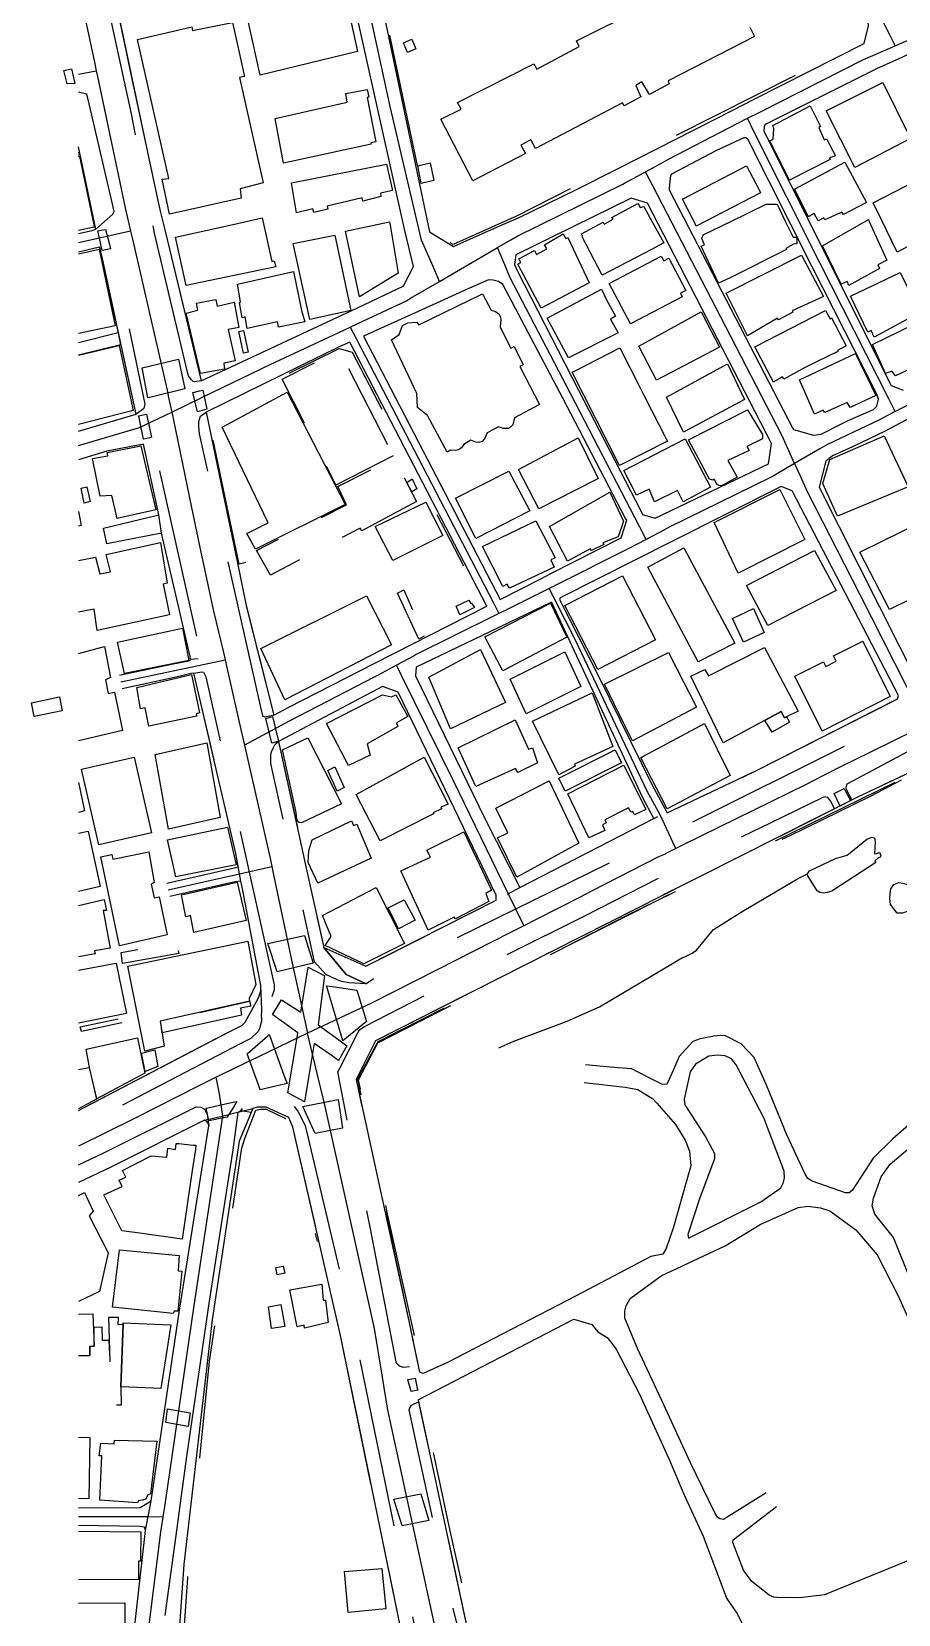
# Model space of a CAD drawing. Header units: millimetres. Extents: x 198785 to 203305, y 542885 to 545889.
# Drawn here: x 198785.3 to 198972.1, y 543429.3 to 543770.1 of the extents above; entities that cross this region are included whole.
import ezdxf

# ---------------------------------------------------------------- set-up
doc = ezdxf.new("R2010")
doc.units = ezdxf.units.MM
for name, pattern in [('FENCE_25K', [54.3, 28.7, -9.2, -16.4]), ('HIDDEN_BULD_25K', [28.8, 18.4, -10.4]), ('HIDDEN_IN_25K', [56.5, 36.5, -20])]:
    doc.linetypes.add(name, pattern=pattern)
for name, color, linetype in [('A0013114', 253, 'Continuous'), ('A0013117', 253, 'Continuous'), ('A0013118', 253, 'Continuous'), ('A0023214', 253, 'Continuous'), ('A0023217', 253, 'Continuous'), ('A0033324', 253, 'Continuous'), ('A0043325', 253, 'Continuous'), ('A0053326', 253, 'Continuous'), ('B0014111', 253, 'Continuous'), ('B0014112', 253, 'Continuous'), ('B0014113', 253, 'Continuous'), ('B0014115', 253, 'Continuous'), ('B0014116', 253, 'Continuous'), ('B0024120', 253, 'Continuous'), ('E0022112', 253, 'Continuous'), ('E0052114', 253, 'Continuous'), ('F0047224', 253, 'Continuous')]:
    doc.layers.add(name, color=color, linetype=linetype)

msp = doc.modelspace()

# ---------------------------------------------------------------- linework, layer by layer
at = {"layer": 'A0013114'}
for points in [[(198795.37, 543813.27), (198799.84, 543793.11), (198803.38, 543776.65), (198805.68, 543765.76), (198806.48, 543762.01), (198812.46, 543733.78), (198813.08, 543731.21), (198814.05, 543727.18), (198821.83, 543694.93), (198851.18, 543708.68), (198854.25, 543710.12), (198865.38, 543715.33), (198865.41, 543715.39)], [(199023.78, 543788.39), (199021.8, 543788.7), (199020.24, 543788.44), (199019.85, 543788.31), (198999.25, 543777.88), (198978.62, 543767.42), (198972.96, 543764.61), (198967.36, 543762.16), (198943.39, 543750.15)], [(198876.16, 543723.86), (198880.51, 543725.79), (198887.36, 543728.82), (198890.18, 543730.06), (198902.68, 543736.15), (198911.65, 543740.7), (198920.13, 543744.99), (198936.36, 543753.22), (198940.99, 543755.57), (198964.66, 543767.57)], [(198938.75, 543747.3), (198932.89, 543744.56), (198923.18, 543739.45), (198922.98, 543739.14)], [(198799.1, 543727.61), (198795.37, 543745.33)], [(198914.45, 543734.28), (198889.64, 543722.09)], [(198807.82, 543687.79), (198799.98, 543723.76)], [(198883.74, 543716.73), (198879.03, 543714.61), (198868.57, 543709.91), (198856.77, 543704.6)], [(198853.85, 543703.28), (198851.53, 543702.24), (198822.9, 543688.18), (198829.67, 543655.66), (198831.41, 543646.94), (198833.68, 543637.98), (198834.57, 543634.46), (198837.48, 543622.99)], [(198819.51, 543634.91), (198819.42, 543635.57), (198813.24, 543662.13), (198812.67, 543666.09), (198809.41, 543681.33)], [(198829.81, 543590.32), (198829.27, 543593.18), (198825.05, 543611.34), (198823.75, 543616.93), (198820.24, 543631.98)], [(198922.21, 543601.9), (198941.48, 543611.02), (198971.88, 543626.47)], [(198838.47, 543617.28), (198843.74, 543593.3), (198844.47, 543590.02), (198848.23, 543572.93), (198857.31, 543568.9), (198885.37, 543583.1)], [(198978.65, 543612.58), (198963.15, 543605.24), (198929.18, 543588.16), (198925.91, 543586.52), (198921.35, 543584.23), (198897.5, 543572.15), (198891.59, 543569.16), (198859.4, 543552.86), (198855.21, 543544.53), (198866.54, 543492.46), (198868.86, 543481.52)], [(198890.46, 543585.86), (198919.34, 543600.74)], [(198795.37, 543537.82), (198820.11, 543550.73), (198827.11, 543554.39), (198828.87, 543555.3), (198830.55, 543556.12), (198831.32, 543556.86), (198834.16, 543562.09), (198834.69, 543563.57), (198834.71, 543564.73), (198830.79, 543585.23), (198830.4, 543587.19)], [(198870.73, 543397.56), (198855.42, 543472), (198854.06, 543478.65), (198851.85, 543489.36), (198841.58, 543534.22), (198840.68, 543536.35), (198835.84, 543538.53), (198833.88, 543538.54), (198832.96, 543538.23), (198832.62, 543537.41), (198830.34, 543537.79), (198829.74, 543537.37), (198828.66, 543529.39), (198823.53, 543496.8), (198818.65, 543463.33), (198817.28, 543453.27), (198816.55, 543447.89), (198814, 543429.07)], [(198811.05, 543453.76), (198817.15, 543494.83), (198823.5, 543534.53), (198823.38, 543534.99), (198823.02, 543535.43), (198822.53, 543535.75), (198802.34, 543525.63), (198795.37, 543522.34)], [(198868.55, 543475.55), (198881.67, 543414.55), (198886.06, 543398.68), (198887.2, 543396.48), (198889.48, 543392.06), (198913.57, 543345.45)], [(198804.79, 543405.49), (198805.2, 543406.52), (198809.82, 543447.36), (198809.57, 543448.09)]]:
    msp.add_lwpolyline(points, dxfattribs=at)
at = {"layer": 'A0013117'}
for points in [[(198964.66, 543767.57), (198965.62, 543771.41), (198965.54, 543772.12), (198949.77, 543802.84), (198949.42, 543803.27), (198943.48, 543814.93), (198943.02, 543816.38), (198929.46, 543842.53), (198928.17, 543843.89), (198922.99, 543854.5), (198908.03, 543884.33), (198903.3, 543886.05), (198846.51, 543856.51), (198844.68, 543855.29), (198843.93, 543854.17), (198843.49, 543853.14), (198843.52, 543851.64), (198844.6, 543845.09), (198848.92, 543826.54), (198859.43, 543782.17), (198871.05, 543727.06), (198876.16, 543723.86)], [(198865.41, 543715.39), (198867.54, 543719.55), (198865.64, 543727.63), (198837.79, 543852.62), (198837.27, 543853.08), (198811.61, 543847.79), (198806.39, 543846.72), (198795.37, 543844.45)], [(198943.39, 543750.15), (198943.14, 543749.62), (198943.06, 543748.73), (198970.53, 543693.95), (198973.12, 543692.94)], [(198922.98, 543739.14), (198922.67, 543736.47), (198922.69, 543736.04), (198949.25, 543684.85), (198949.5, 543684.46), (198953.77, 543683.25), (198955.42, 543683.49), (198959.78, 543685.69), (198961.25, 543686.39), (198966.69, 543688.79), (198967.39, 543689.48), (198967.81, 543691.01), (198967.46, 543692.11), (198953.46, 543719.52), (198939.63, 543746.99), (198939.55, 543747.09), (198939.22, 543747.3), (198938.75, 543747.3)], [(198889.64, 543722.09), (198889.37, 543720.03), (198890, 543718.55), (198903.13, 543692.94), (198916.58, 543666.95), (198916.93, 543666.14), (198919.69, 543665.38), (198944.08, 543677.05), (198944.69, 543681.43), (198917.99, 543733.22), (198914.45, 543734.28)], [(198795.37, 543726.68), (198798.36, 543727.35), (198799.1, 543727.61)], [(198799.98, 543723.76), (198799, 543723.49), (198795.37, 543722.67)], [(198856.77, 543704.6), (198886.22, 543647.86), (198895.04, 543652.34), (198897.06, 543653.37), (198912.32, 543661.13), (198913.53, 543664.92), (198913.26, 543665.31), (198899.76, 543691.18), (198886.85, 543715.68), (198885.87, 543716.35), (198884.77, 543716.6), (198883.74, 543716.73)], [(198837.48, 543622.99), (198840.7, 543624.7), (198859.07, 543634.05), (198867.29, 543638.23), (198883.37, 543646.41), (198853.85, 543703.28)], [(199010.58, 543644.92), (199011, 543646.61), (199010.44, 543647.63), (198999.05, 543670.16), (198988.18, 543691.15), (198985.12, 543692.23), (198984.85, 543692.17), (198981.01, 543690.13), (198977.03, 543688.26), (198975.96, 543687.69), (198970.15, 543684.61), (198969.23, 543684.12), (198962.15, 543680.72), (198957.85, 543678.79), (198956.42, 543677.67), (198955.03, 543672.06), (198976.64, 543629.19), (198978.1, 543628.95)], [(198795.37, 543684.11), (198807.82, 543687.79)], [(198809.41, 543681.33), (198801.51, 543679.79), (198795.37, 543677.94)], [(198971.88, 543626.47), (198972.06, 543627.19), (198949.2, 543671.29), (198946.8, 543672.17), (198923.26, 543660.33), (198915.4, 543656.37), (198899.15, 543648.19), (198899.03, 543647.85), (198907.42, 543631.32), (198918.94, 543608), (198922.21, 543601.9)], [(198919.34, 543600.74), (198916.97, 543605.18), (198897.39, 543647.2), (198897.19, 543647.25), (198888.18, 543642.92), (198885.98, 543641.86), (198868.18, 543633.31), (198867.99, 543631.39), (198882.86, 543600.85), (198890.46, 543585.86)], [(198804.19, 543631.6), (198815.44, 543633.97), (198819.13, 543634.62), (198819.51, 543634.91)], [(198820.24, 543631.98), (198819.68, 543631.93), (198816.06, 543631.04), (198804.81, 543628.66)], [(198885.37, 543583.1), (198885.37, 543584.21), (198864.25, 543627.89), (198860.89, 543629.1), (198838.47, 543617.28)], [(198814.42, 543586.81), (198828.64, 543590), (198829.81, 543590.32)], [(198830.4, 543587.19), (198829.14, 543587.1), (198826.24, 543586.39), (198815.07, 543583.88)], [(198795.37, 543452.26), (198808.65, 543452.35), (198811.05, 543453.76)], [(198809.57, 543448.09), (198808.59, 543448.27), (198795.37, 543448.45)]]:
    msp.add_lwpolyline(points, dxfattribs=at)
at = {"layer": 'A0013118'}
for points in [[(198974.83, 543535.14), (198970.9, 543531.74), (198966.65, 543527.59), (198962.09, 543520.58), (198961.48, 543520.11), (198960.64, 543520.09), (198953.49, 543522.59), (198952.58, 543523.18), (198951.97, 543524.11), (198948.03, 543532.56), (198943.67, 543543.32), (198940.96, 543549.21), (198938.17, 543552.2), (198934.81, 543553.91), (198933.72, 543553.97), (198932.32, 543553.86), (198929.32, 543553.29), (198927.8, 543552.67), (198924.86, 543549.48), (198922.58, 543544.38), (198922.08, 543543.42), (198921.06, 543543.52), (198914.55, 543546.77), (198910.78, 543547.09), (198904.66, 543547.66)], [(198933.15, 543549.74), (198931.21, 543549.5), (198928.34, 543547.83), (198927.17, 543546.18), (198925.94, 543540.26), (198926.02, 543539.05), (198930.52, 543532.18), (198932.42, 543528.59), (198932.44, 543527.45), (198929.27, 543519.05), (198926.67, 543511.16), (198926.82, 543510.35), (198942.41, 543518.15), (198946.77, 543521.18), (198947.32, 543522.31), (198947.52, 543523.3), (198947.48, 543524.77), (198943.1, 543536.27), (198937.12, 543547.67), (198936.07, 543548.92), (198934.74, 543549.63), (198933.15, 543549.74)], [(198904.37, 543543.85), (198913.2, 543542.84), (198915.89, 543542.33), (198919.14, 543540.36), (198919.99, 543539.41), (198924.04, 543534.81), (198926.09, 543531.46), (198927.06, 543529.07), (198927.33, 543525.93), (198926.17, 543521.93), (198923.62, 543512.72), (198922.05, 543508.1), (198921.3, 543506.91), (198918.74, 543506.42), (198902.62, 543497.93), (198874.87, 543483.57), (198869.67, 543481.19), (198868.86, 543481.52)], [(198974.94, 543500.66), (198971.01, 543510.45), (198966.96, 543515.5), (198966.43, 543517.33), (198966.68, 543518.97), (198968.37, 543523.56), (198970.3, 543526.3), (198974.55, 543529.87)], [(198934.75, 543508.66), (198942.31, 543513.3), (198950.44, 543516.92), (198952.56, 543517.24), (198955.29, 543516.9), (198957.3, 543516.22), (198962.93, 543512.1), (198967.48, 543506.72), (198972.04, 543497.92), (198979.06, 543482.2)], [(198943.55, 543455.52), (198934.37, 543449.73), (198933.58, 543449.87), (198933.06, 543450.26), (198932.61, 543451.03), (198927.28, 543461.93), (198921.11, 543475.41), (198915.87, 543486.56), (198913.13, 543493.1), (198913.15, 543494.62), (198913.44, 543495.8), (198914.24, 543497.34), (198920.94, 543502.23), (198934.75, 543508.66)], [(198868.55, 543475.55), (198902.16, 543492.87), (198906, 543491.78), (198907.28, 543490.15), (198909.31, 543488.93), (198909.91, 543488.26), (198911.28, 543486.41), (198916.2, 543476.88), (198922.75, 543462.54), (198925.81, 543455.23), (198929.97, 543446.14), (198933.67, 543436.47), (198935.06, 543432.79), (198937.39, 543429.41), (198939.97, 543424.12)], [(198974.97, 543441.2), (198956.15, 543433.55), (198950.86, 543432.89), (198945.85, 543432.96), (198945.2, 543433.05), (198944.19, 543433.46), (198940.51, 543436.42), (198938.7, 543438.83), (198936.42, 543444.81), (198936.49, 543445.41), (198945.8, 543452.59)]]:
    msp.add_lwpolyline(points, dxfattribs=at)
at = {"layer": 'A0023214'}
for points in [[(198795.37, 543779.62), (198798.75, 543763.89), (198799.22, 543761.72), (198799.49, 543760.45), (198805.47, 543732.2), (198806.11, 543729.41), (198806.62, 543727.2), (198807.01, 543725.47), (198811.05, 543707.92), (198814.48, 543692.91), (198814.8, 543691.35), (198815.46, 543688.22)], [(198815.46, 543688.22), (198822.36, 543691.55), (198836.72, 543698.45), (198852.57, 543705.88), (198853.96, 543706.53), (198855.55, 543707.27), (198866.05, 543712.2), (198866.95, 543712.72), (198873.19, 543716.33), (198877.68, 543718.96), (198882.03, 543721.51), (198885.68, 543723.64), (198888.54, 543725.32), (198889.89, 543726.11), (198912.69, 543737.33), (198913.04, 543737.52), (198917.57, 543739.98), (198921.52, 543742.13), (198922.51, 543742.66), (198937.49, 543750.42), (198939.52, 543751.47), (198942.2, 543752.83), (198955.2, 543759.42), (198964.52, 543764.11), (198966.05, 543764.78), (198971.39, 543767.11), (198977.14, 543769.62)], [(198815.46, 543688.22), (198816.18, 543684.76), (198819.32, 543669.74), (198821.54, 543659.05), (198824.46, 543645.37), (198826.62, 543636.45), (198827, 543634.88), (198827.37, 543633.21), (198830.39, 543619.86), (198831.15, 543616.53), (198831.66, 543614.27), (198836.75, 543591.8), (198837.07, 543590.35), (198837.44, 543588.61), (198841.43, 543569.54), (198843.07, 543562.1), (198844.76, 543554.47)], [(198975.26, 543619.53), (198962.1, 543613.06), (198959.43, 543611.74), (198955.53, 543609.76), (198952.31, 543608.13), (198925.71, 543595), (198924.1, 543594.21), (198922.68, 543593.51), (198921.95, 543593.15), (198921.78, 543593.06), (198920.34, 543592.48), (198905.9, 543585.04), (198903.36, 543583.66), (198894.02, 543578.93), (198891.37, 543577.59), (198888.48, 543576.13), (198872.83, 543568.21), (198858.35, 543560.89), (198844.76, 543554.47)], [(198844.76, 543554.47), (198832.24, 543548.47), (198831.62, 543548.17), (198828.32, 543546.59), (198825.07, 543545.03)], [(198909.32, 543338.96), (198908.22, 543340.84), (198904.18, 543347.76), (198903.77, 543348.6), (198883.48, 543388.73), (198882.5, 543390.67), (198881.82, 543392.06), (198881.07, 543392.77), (198880.13, 543393.65), (198878.39, 543398.12), (198862.49, 543471.34), (198861.99, 543473.77), (198860.84, 543480.82), (198859.2, 543490.91), (198848.4, 543539.37), (198846.84, 543545.81), (198844.76, 543554.47)], [(198825.07, 543545.03), (198821.34, 543543.14), (198807.46, 543536.14), (198795.37, 543530.15)], [(198795.37, 543319.36), (198801.82, 543335.64), (198805.2, 543359.12), (198805.28, 543361.85), (198805.36, 543364.67), (198806.8, 543397.92), (198807.23, 543401.32), (198807.88, 543405.44), (198807.96, 543405.96), (198813.19, 543447.63), (198813.25, 543447.98), (198813.63, 543450.3), (198814.16, 543453.52), (198820.34, 543495.82), (198826.46, 543536.63), (198825.75, 543541.4), (198825.07, 543545.03)]]:
    msp.add_lwpolyline(points, dxfattribs=at)
at = {"layer": 'A0023217'}
for points in [[(198907.22, 543892.09), (198908.77, 543889.09), (198939.12, 543829.91), (198970.1, 543769.63), (198971.39, 543767.11)], [(198873.19, 543716.33), (198871.51, 543720.2), (198869.32, 543725.24), (198862.56, 543754.05), (198856.58, 543781.61), (198843.36, 543839.58), (198841.2, 543848.85), (198840.38, 543853.78), (198840.98, 543858.6)], [(198795.37, 543760.99), (198799.22, 543761.72)], [(198971.38, 543688.31), (198969.99, 543691.05), (198955.15, 543720.37), (198940.94, 543748.65), (198939.52, 543751.47)], [(198949.71, 543677.15), (198948.49, 543679.87), (198947.05, 543683.08), (198933.79, 543708.63), (198919.14, 543736.95), (198917.57, 543739.98)], [(198806.62, 543727.2), (198799.56, 543725.61), (198795.37, 543724.67)], [(198917.68, 543660.81), (198916.32, 543663.44), (198901.45, 543692.06), (198888.41, 543717.1), (198887.28, 543719.95), (198885.68, 543723.64)], [(198853.96, 543706.53), (198855.31, 543703.94), (198884.79, 543647.13), (198885.99, 543644.83)], [(198987.76, 543696.82), (198984.16, 543694.84), (198983.56, 543694.51), (198974.7, 543690.01), (198971.38, 543688.31)], [(198795.37, 543681.01), (198808.54, 543684.88), (198815.46, 543688.22)], [(198971.38, 543688.31), (198968.8, 543686.99), (198968.01, 543686.58), (198956.64, 543681.14), (198955.17, 543680.3), (198949.71, 543677.15)], [(198949.71, 543677.15), (198945.41, 543674.67), (198944.49, 543674.14), (198922.51, 543663.35), (198921.5, 543662.82), (198917.68, 543660.81)], [(198949.71, 543677.15), (198950.9, 543674.52), (198952.41, 543671.14), (198963.67, 543649.08), (198973.78, 543629.3), (198974.68, 543627.59), (198978.09, 543621.04), (198979.87, 543617.52), (198981.38, 543614.25), (199011.67, 543554.8), (199013.06, 543552.06)], [(198917.68, 543660.81), (198913.84, 543658.78), (198898.07, 543650.88), (198896.82, 543650.25)], [(198896.82, 543650.25), (198896.08, 543649.88), (198887.18, 543645.43), (198885.99, 543644.83)], [(198924.1, 543594.21), (198923.87, 543594.69), (198920.77, 543601.32), (198917.96, 543606.59), (198902.41, 543639.26), (198898.12, 543647.7), (198896.82, 543650.25)], [(198885.99, 543644.83), (198884.65, 543644.17), (198868.18, 543635.99), (198867.74, 543635.75), (198863.9, 543633.69)], [(198804.5, 543630.13), (198819.89, 543633.38), (198827, 543634.88)], [(198863.9, 543633.69), (198859.97, 543631.59), (198859.1, 543631.12), (198840.8, 543621.63), (198837.97, 543620.14), (198831.15, 543616.53)], [(198891.37, 543577.59), (198891.25, 543577.84), (198888.01, 543584.53), (198876.29, 543608.69), (198865, 543631.47), (198863.9, 543633.69)], [(198814.74, 543585.35), (198830.1, 543588.79), (198837.07, 543590.35)], [(198813.63, 543450.3), (198810.15, 543450.31), (198795.37, 543450.36)]]:
    msp.add_lwpolyline(points, dxfattribs=at)
at = {"layer": 'A0033324', "linetype": 'HIDDEN_IN_25K', "flags": 128}
for points in [[(198821.83, 543694.93), (198820.42, 543694.74), (198820.03, 543694.86), (198819.71, 543695.15), (198819.12, 543696.03), (198818.86, 543696.78), (198811.76, 543726.76), (198806.8, 543752.45), (198799.03, 543788.18), (198799.07, 543788.65), (198800.8, 543788.66), (198803.38, 543776.65), (198812.46, 543733.78), (198821.83, 543694.93)], [(198795.37, 543757.17), (198797.11, 543756.77), (198802.97, 543731.45), (198802.79, 543730.86)], [(198802.79, 543730.86), (198799.1, 543727.61), (198795.37, 543745.33)], [(198809.13, 543688.69), (198807.82, 543687.79), (198807.39, 543689.78), (198800.24, 543722.58), (198801.98, 543722.75), (198802.36, 543722.7), (198802.7, 543722.51), (198802.82, 543722.37), (198802.91, 543722.22), (198802.94, 543722.14), (198809.65, 543689.93), (198809.62, 543689.54), (198809.54, 543689.26), (198809.36, 543688.93), (198809.13, 543688.69)], [(198837.48, 543622.99), (198835.64, 543622.56), (198835.18, 543622.67), (198834.95, 543623.39), (198821.44, 543683.51), (198821.29, 543685.08), (198821.29, 543686.05), (198821.43, 543686.72), (198821.67, 543687.32), (198822.9, 543688.18), (198829.67, 543655.66), (198831.41, 543646.94), (198837.48, 543622.99)], [(198821.14, 543635.12), (198819.51, 543634.91), (198819.42, 543635.57), (198813.24, 543662.13), (198812.67, 543666.09), (198809.41, 543681.33), (198810.8, 543680.89), (198811.42, 543680.41), (198811.81, 543679.84), (198812.01, 543679.35), (198821.66, 543636.14), (198821.43, 543635.51), (198821.14, 543635.12)], [(198834.85, 543557.86), (198834.89, 543559.55), (198834.71, 543564.73), (198830.79, 543585.23), (198830.4, 543587.19), (198829.27, 543593.18), (198820.24, 543631.98), (198821.94, 543632.27), (198822.33, 543632.21), (198822.85, 543631.19), (198837.57, 543564.9), (198837.56, 543563.84), (198837.1, 543562.54), (198835.21, 543557.55), (198834.85, 543557.86)], [(198857.4, 543565.14), (198853.03, 543567.08), (198848.23, 543572.93), (198857.31, 543568.9), (198885.37, 543583.1), (198890.46, 543585.86), (198919.34, 543600.74), (198922.21, 543601.9), (198941.48, 543611.02), (198971.88, 543626.47), (198972.06, 543627.19), (198972.61, 543624.24), (198972.03, 543622.25), (198971.26, 543621.66), (198918.11, 543595.16), (198859.33, 543566.32), (198857.4, 543565.14)], [(198848.23, 543572.93), (198853.03, 543567.08), (198857.4, 543565.14), (198853.71, 543565.3), (198852.04, 543565.64), (198850.99, 543566.01), (198848.71, 543567.12), (198846.27, 543569.86), (198836.85, 543612.55), (198836.84, 543614.34), (198836.99, 543615.08), (198837.37, 543615.98), (198837.73, 543616.73), (198838.47, 543617.28), (198848.23, 543572.93)], [(198962.07, 543604.7), (198962.05, 543604.69), (198960.87, 543606.94), (198960.85, 543607.36), (198960.87, 543607.75), (198961.06, 543608.2), (198976.27, 543616.26), (198976.57, 543616.26), (198976.99, 543616.03), (198977.69, 543614.57), (198978.47, 543612.96), (198978.65, 543612.58), (198965.76, 543606.47), (198963.15, 543605.24), (198962.07, 543604.7)], [(198866.69, 543482.63), (198865.44, 543482.47), (198864.55, 543482.79), (198864.51, 543482.82), (198864.09, 543483.18), (198863.82, 543483.74), (198858.32, 543512.32), (198853.77, 543533.39), (198853.37, 543535.43), (198851.28, 543546.17), (198851.53, 543546.65), (198855.68, 543554.71), (198855.99, 543555.3), (198857.02, 543555.89), (198871.96, 543563.58), (198904.33, 543579.64), (198924.12, 543589.77), (198927.37, 543591.43), (198944.65, 543599.83), (198955.7, 543605.21), (198956.23, 543605.47), (198956.69, 543605.27), (198957.47, 543604.45), (198958.28, 543602.79), (198929.18, 543588.16), (198925.91, 543586.52), (198925.3, 543586.22), (198921.79, 543584.45), (198921.35, 543584.23), (198897.5, 543572.15), (198891.59, 543569.16), (198859.4, 543552.86), (198855.21, 543544.53), (198866.54, 543492.46), (198868.58, 543482.86), (198867.07, 543482.67), (198866.69, 543482.63)], [(198795.37, 543537.82), (198828.87, 543555.3), (198830.55, 543556.12), (198831.32, 543556.86), (198834.16, 543562.09), (198834.69, 543563.57), (198834.71, 543564.73), (198834.89, 543559.55), (198834.85, 543557.86)], [(198834.85, 543557.86), (198834.83, 543557.08), (198834.38, 543555.38), (198834.05, 543554.77), (198832.51, 543553.3), (198830.4, 543552.27), (198795.37, 543533.98)], [(198841.89, 543538.67), (198842.67, 543537.66), (198844.2, 543534.59), (198854.79, 543489.99), (198873.61, 543398.42), (198876.37, 543391.35), (198876.35, 543390.8), (198875.9, 543390.05), (198874.21, 543388.62), (198870.73, 543397.56), (198851.85, 543489.36), (198841.58, 543534.22), (198840.68, 543536.35), (198835.85, 543538.53), (198833.88, 543538.54), (198832.96, 543538.23), (198832.62, 543537.41), (198830.34, 543537.79), (198831.42, 543539.09), (198832.61, 543540.51), (198833.69, 543541.19), (198835.11, 543541.5), (198837.13, 543541.59), (198838.56, 543541.36), (198839.61, 543540.79), (198840.71, 543539.91), (198841.89, 543538.67)], [(198795.37, 543526.1), (198800.85, 543528.68), (198819.87, 543538.22), (198820.75, 543538.6), (198821.71, 543538.53), (198822.55, 543538.1), (198823.08, 543537.04)], [(198823.08, 543537.04), (198823.5, 543534.53), (198823.38, 543534.99), (198823.02, 543535.43), (198822.53, 543535.75), (198802.34, 543525.63), (198795.37, 543522.34)], [(198911.57, 543346.08), (198910.78, 543346.05), (198910.15, 543346.31), (198909.64, 543347.31), (198895.49, 543374.82), (198885.11, 543395.7), (198884.58, 543396.76), (198884.29, 543397.23), (198883.88, 543398.9), (198874.43, 543437.61), (198868.76, 543463.68), (198866.65, 543473.38), (198866.77, 543473.84), (198867.16, 543474.35), (198868.64, 543475.12), (198868.67, 543475), (198881.67, 543414.55), (198886.06, 543398.68), (198912.91, 543346.73), (198912.94, 543346.67), (198911.57, 543346.08)]]:
    msp.add_lwpolyline(points, dxfattribs=at)
at = {"layer": 'A0043325'}
for points in [[(198794.58, 543758.99), (198792.93, 543758.93), (198792.25, 543761.76), (198793.86, 543762.15), (198794.58, 543758.99)], [(198802.27, 543723.37), (198800.49, 543723.04), (198799.56, 543727.24), (198800.26, 543727.37), (198801.23, 543727.56), (198801.97, 543724.57), (198802.27, 543723.37)], [(198811.05, 543691.46), (198810.31, 543691.28), (198809.08, 543697.73), (198816.96, 543699.62), (198817.03, 543699.25), (198817.17, 543698.62), (198818.29, 543693.21), (198818.01, 543693.15), (198811.05, 543691.46)], [(198823.05, 543688.82), (198821.06, 543688.24), (198820.04, 543692.42), (198820.12, 543692.44), (198821.48, 543692.79), (198822.16, 543692.96), (198823.05, 543688.82)], [(198809.44, 543682.4), (198809.36, 543682.38), (198808.57, 543686.27), (198808.42, 543687.04), (198808.34, 543687.42), (198810.06, 543687.77), (198811.1, 543682.79), (198810.72, 543682.7), (198809.44, 543682.4)], [(198838.48, 543617.39), (198837.05, 543616.95), (198835.75, 543622.25), (198837.21, 543622.65), (198838.48, 543617.39)], [(198961.76, 543604.55), (198959.54, 543603.37), (198958.24, 543606.1), (198960.38, 543607.19), (198961.76, 543604.55)], [(198845.98, 543569.58), (198838.16, 543567.69), (198836.19, 543573.77), (198844.09, 543575.49), (198845.98, 543569.58)], [(198848.4, 543566.87), (198847.01, 543556.27), (198851.45, 543553.06), (198853.2, 543551.78), (198851.43, 543548.62), (198849.83, 543549.73), (198846.19, 543552.25), (198844.96, 543544.93), (198844.08, 543539.7), (198840.49, 543541.62), (198842.62, 543554.38), (198842.66, 543554.58), (198837.24, 543558.43), (198837.16, 543558.48), (198838.03, 543559.88), (198839.12, 543561.65), (198839.36, 543561.5), (198843.32, 543558.97), (198844.85, 543568.66), (198848.19, 543566.98), (198848.4, 543566.87)], [(198857.42, 543557), (198852.37, 543552.86), (198852.08, 543553.84), (198848.96, 543564.21), (198848.82, 543564.7), (198850.06, 543564.52), (198851.54, 543564.31), (198855.34, 543563.77), (198857.42, 543557)], [(198840.34, 543543.62), (198834.51, 543542.31), (198834.14, 543543.35), (198831.75, 543550.04), (198836.16, 543553.91), (198836.47, 543554.19), (198836.52, 543554.04), (198839.66, 543545.46), (198840.34, 543543.62)], [(198826.65, 543536.22), (198823.45, 543535.58), (198823.38, 543535.95), (198822.89, 543538.3), (198823.93, 543538.53), (198828.64, 543539.59), (198829.5, 543539.79), (198828.9, 543538.79), (198827.81, 543537), (198827.44, 543536.38), (198826.65, 543536.22)], [(198852.31, 543534.03), (198846.35, 543532.89), (198843.74, 543538.67), (198851.37, 543540.23), (198852.31, 543534.03)], [(198868.49, 543477.59), (198867.05, 543477.34), (198866.97, 543477.63), (198866.32, 543479.86), (198866.32, 543479.88), (198866.53, 543479.93), (198867.94, 543480.21), (198868.39, 543478.04), (198868.49, 543477.59)], [(198819.45, 543472.74), (198818.99, 543469.79), (198814.22, 543470.68), (198814.59, 543473.59), (198819.45, 543472.74)], [(198870.9, 543449.55), (198865.14, 543448.41), (198863.31, 543454.14), (198869.12, 543455.29), (198870.9, 543449.55)]]:
    msp.add_lwpolyline(points, dxfattribs=at)
at = {"layer": 'A0053326'}
msp.add_lwpolyline([(198815.84, 543408.74), (198815.38, 543402.19), (198802.24, 543403.87), (198804.09, 543404.62), (198804.79, 543405.49), (198805.2, 543406.52), (198809.82, 543447.36), (198811.05, 543453.76), (198817.15, 543494.83), (198823.5, 543534.53), (198823.38, 543534.99), (198823.02, 543535.43), (198822.53, 543535.75), (198823.38, 543535.95), (198823.51, 543535.98), (198827.81, 543537), (198828.18, 543537.09), (198832.96, 543538.23), (198830.02, 543531.22), (198824.19, 543492.75), (198818.08, 543440.07), (198815.84, 543408.74)], dxfattribs=at)
at = {"layer": 'B0014111'}
for points in [[(198832.01, 543772.1), (198852.33, 543776.52), (198853.13, 543776.69), (198855.49, 543765.83), (198834.55, 543760.76), (198832.01, 543772.1)], [(198828.6, 543772.14), (198831.16, 543760.51), (198830.08, 543760.27), (198835.15, 543737.58), (198830.2, 543736.28), (198830.43, 543734.3), (198815, 543730.85), (198813.41, 543738.38), (198814.86, 543738.54), (198808.12, 543768.42), (198819.81, 543771.17), (198819.95, 543770.4), (198828.6, 543772.14)], [(198858.43, 543745.88), (198839.58, 543741.81), (198837.73, 543751.41), (198853.31, 543754.97), (198853, 543756.82), (198857.56, 543757.71), (198857.95, 543756.05), (198857.58, 543755.95), (198859.44, 543746.42), (198858.35, 543746.19), (198858.43, 543745.88)], [(198974.7, 543747.12), (198962.68, 543740.91), (198956.52, 543753.07), (198968.75, 543759.22), (198974.7, 543747.12)], [(198954.92, 543749.48), (198956.07, 543746.81), (198956.56, 543747.08), (198958.54, 543743.37), (198957.23, 543743), (198957.37, 543742.59), (198948.62, 543738.12), (198944.34, 543746.6), (198945.11, 543746.95), (198945.24, 543749.19), (198945, 543749.95), (198953.04, 543754.13), (198955.26, 543749.74), (198954.92, 543749.48)], [(198795.37, 543744.21), (198795.52, 543743.52)], [(198795.52, 543743.52), (198795.37, 543743.49)], [(198795.37, 543743.24), (198795.57, 543743.28), (198798.67, 543728.54), (198798.78, 543728.03)], [(198915.94, 543733.14), (198916.44, 543732.29), (198917.2, 543732.52), (198919.02, 543729.18), (198921.51, 543724.63), (198918.83, 543723.25), (198908.25, 543717.71), (198903.93, 543725.96), (198904.08, 543726.05), (198903.78, 543726.6), (198908.42, 543729.09), (198908.66, 543728.68), (198909.45, 543729.13), (198910.59, 543729.77), (198910.33, 543730.13), (198915.94, 543733.14)], [(198835.27, 543728.73), (198837.05, 543720.65), (198837.56, 543720.8), (198837.93, 543719.49), (198818.62, 543715.47), (198816.25, 543725.88), (198829, 543728.7), (198834.98, 543730.02), (198835.27, 543728.73)], [(198864.24, 543718.13), (198855.97, 543713.06), (198852.89, 543727.16), (198861.04, 543728.87), (198862.42, 543729.16), (198862.47, 543728.88), (198864.24, 543718.13)], [(198798.78, 543728.03), (198795.37, 543727.29)], [(198899.85, 543726.59), (198900.41, 543725.63), (198900.8, 543725.83), (198905.4, 543716.08), (198895.08, 543710.58), (198890.09, 543720.1), (198890.7, 543720.41), (198890.24, 543721.22), (198893.66, 543723.01), (198894.09, 543722.16), (198896.3, 543723.36), (198895.79, 543724.26), (198899.85, 543726.59)], [(198795.37, 543722.3), (198799.8, 543723.3), (198803.25, 543706.8)], [(198843.44, 543710.12), (198844.17, 543707.67), (198838.45, 543706.5), (198838.28, 543707.68), (198831.73, 543706.18), (198831.33, 543708.7), (198830.62, 543708.54), (198830.11, 543711.81), (198830.3, 543711.93), (198829.66, 543715.78), (198841.68, 543718.48), (198843.44, 543710.12)], [(198824.98, 543712.46), (198825.3, 543711.05), (198828.9, 543711.87), (198829.97, 543706.44), (198827.61, 543706.01), (198829.15, 543699.25), (198826.68, 543698.72), (198826.82, 543697.49), (198821.64, 543696.49), (198818.56, 543709.55), (198821.07, 543710.13), (198820.8, 543711.69), (198824.98, 543712.46)], [(198803.25, 543706.8), (198795.37, 543705.16)], [(198795.37, 543703.19), (198803.92, 543705.32), (198804.45, 543702.69)], [(198804.45, 543702.69), (198795.37, 543700.47)], [(198804.12, 543702.59), (198807.13, 543688.53), (198795.37, 543685.55)], [(198795.37, 543700.44), (198804.12, 543702.59)], [(198852.83, 543668.3), (198833.52, 543658.7), (198831.67, 543662.04), (198836.28, 543664.37), (198826.32, 543684.96), (198840.37, 543692.5), (198852.83, 543668.3)], [(198974.2, 543672.12), (198958.92, 543665.78), (198955.78, 543672.85), (198957.27, 543678.03), (198968.99, 543683.1), (198974.2, 543672.12)], [(198808.81, 543680.92), (198812.05, 543667.19), (198803.69, 543665.28), (198802.56, 543670.23), (198800.07, 543670.1), (198798.42, 543678.23), (198801.67, 543678.77), (198801.54, 543679.53), (198808.81, 543680.92)], [(198873.93, 543661.63), (198863.14, 543656.26), (198859.32, 543663.56), (198870.2, 543668.81), (198873.93, 543661.63)], [(198795.37, 543666.78), (198795.99, 543663.81)], [(198795.99, 543663.81), (198795.37, 543663.68)], [(198936.8, 543638.47), (198928.95, 543634.46), (198918.09, 543654.84), (198925.86, 543658.99), (198936.8, 543638.47)], [(198862.86, 543638.07), (198839.85, 543626.25), (198834.65, 543637.33), (198857.44, 543648.66), (198862.86, 543638.07)], [(198900.64, 543639.72), (198886.84, 543632.5), (198882.97, 543639.8), (198897.12, 543647.05), (198900.64, 543639.72)], [(198943.16, 543640.79), (198938.7, 543638.64), (198936.31, 543643.76), (198940.88, 543645.93), (198943.16, 543640.79)], [(198819.17, 543634.75), (198805.28, 543631.95), (198803.82, 543638.65), (198817.82, 543641.67), (198819.17, 543634.75)], [(198887.42, 543625.71), (198875.55, 543620.04), (198870.86, 543631.13), (198881.98, 543637.08), (198887.42, 543625.71)], [(198943.22, 543637.56), (198950.5, 543623.82), (198947.95, 543622.59), (198947.52, 543622.39), (198946.84, 543623.74), (198934.32, 543616.97), (198927.31, 543631.37), (198930.33, 543632.81), (198931.13, 543631.46), (198943.22, 543637.56)], [(198964.44, 543638.87), (198970.33, 543626.99), (198955.62, 543619.54), (198949.76, 543631.38), (198955.94, 543634.44), (198956.42, 543633.47), (198958.68, 543634.59), (198958.11, 543635.73), (198964.44, 543638.87)], [(198819.75, 543631.69), (198821.44, 543623.46), (198820.74, 543623.24), (198820.85, 543622.71), (198810.54, 543620.57), (198809.73, 543624.51), (198808.77, 543624.35), (198807.94, 543628.94), (198819.75, 543631.69)], [(198860.89, 543627.32), (198862.85, 543626.91), (198863.78, 543627.33), (198866.33, 543622.68), (198863.93, 543621.27), (198864.17, 543620.55), (198857.59, 543616.76), (198858.25, 543614.36), (198853.55, 543612.12), (198848.83, 543621.17), (198860.89, 543627.32)], [(198889.52, 543621.96), (198892.39, 543615.64), (198893.21, 543615.95), (198894.3, 543612.69), (198890.06, 543610.6), (198889.58, 543611.49), (198881.03, 543607.59), (198877.23, 543615.94), (198889.52, 543621.96)], [(198852.04, 543603.89), (198843.47, 543599.8), (198842.91, 543599.88), (198842.64, 543600.07), (198842.46, 543600.53), (198842.28, 543602.03), (198839.38, 543615.52), (198844.83, 543618.09), (198852.04, 543603.89)], [(198912.4, 543612.68), (198900.27, 543606.62), (198898.87, 543609.42), (198911, 543615.47), (198912.4, 543612.68)], [(198912.9, 543612.18), (198917.67, 543602.67), (198915.21, 543601.53), (198914.82, 543602.19), (198914.38, 543602.06), (198913.9, 543602.99), (198908.84, 543600.42), (198909.07, 543599.8), (198908.33, 543599.33), (198908.84, 543598.13), (198905.34, 543596.52), (198900.8, 543606.02), (198912.9, 543612.18)], [(198795.37, 543608.48), (198796.69, 543602.33)], [(198903.22, 543595.37), (198889.81, 543588.08), (198885.65, 543596.55), (198887.9, 543597.64), (198885.29, 543602.94), (198896.82, 543608.79), (198903.22, 543595.37)], [(198796.69, 543602.33), (198795.37, 543602.02)], [(198854.21, 543600.2), (198854.64, 543599.23), (198855.35, 543599.5), (198858.43, 543592.19), (198846.94, 543586.76), (198844.84, 543591.25), (198845.01, 543593.83), (198845.72, 543596.09), (198854.21, 543600.2)], [(198829.33, 543590.76), (198816.35, 543588.16), (198814.54, 543596.14), (198827.51, 543598.82), (198829.33, 543590.76)], [(198883.84, 543582.8), (198876.61, 543579.1), (198876.32, 543579.49), (198870.71, 543576.63), (198864.82, 543589.47), (198871.27, 543592.39), (198870.47, 543593.91), (198878.39, 543597.87), (198884.42, 543585.29), (198883.15, 543584.53), (198883.84, 543582.8)], [(198829.54, 543586.99), (198831.55, 543578.76), (198820.23, 543576.16), (198819.51, 543579.79), (198818.52, 543579.55), (198817.57, 543584.3), (198829.54, 543586.99)], [(198865.66, 543573.79), (198856.89, 543569.43), (198848.51, 543573.36), (198849.82, 543575.31), (198847.93, 543579.83), (198859.51, 543585.83), (198865.66, 543573.79)], [(198813.84, 543551.71), (198809.71, 543550.62), (198805.99, 543568.94), (198831.85, 543574.26), (198833.58, 543564.95), (198832.15, 543561.97), (198832.23, 543561.38), (198812.96, 543557.07), (198813.84, 543551.71)], [(198809.66, 543545.89), (198799.36, 543540.33), (198797.75, 543547.08), (198797, 543551.06), (198808.07, 543553.48), (198809.66, 543545.89)], [(198795.37, 543546.63), (198797.69, 543547.07), (198799.27, 543540.28), (198795.37, 543538.18)], [(198815.98, 543494.63), (198815.8, 543494.11), (198802.7, 543495.49), (198804.22, 543507.83), (198817.06, 543506.6), (198816.83, 543503.33), (198817.68, 543503.24), (198816.82, 543494.64), (198815.98, 543494.63)], [(198847.82, 543500.4), (198848.1, 543496.98), (198848.61, 543497.02), (198849.21, 543492.2), (198844.07, 543490.95), (198843.98, 543491.6), (198842.53, 543491.26), (198840.95, 543499.2), (198847.82, 543500.4)], [(198804.47, 543478.36), (198805.02, 543491.8), (198805.03, 543492.14), (198815.3, 543491.66), (198813.14, 543477.98), (198804.47, 543478.36)], [(198812.28, 543466.61), (198810.93, 543455.26), (198810.27, 543454.98), (198809.86, 543454.15), (198809.08, 543453.9), (198808.31, 543453.78), (198808.1, 543453.34), (198799.95, 543453.91), (198800.43, 543463.44), (198799.87, 543463.44), (198800.2, 543466.18), (198803.07, 543466.03), (198803.11, 543466.82), (198812.28, 543466.61)], [(198861.64, 543430.53), (198853.51, 543429.72), (198852.73, 543438.53), (198860.74, 543439.18), (198861.64, 543430.53)]]:
    msp.add_lwpolyline(points, dxfattribs=at)
at = {"layer": 'B0014112'}
for points in [[(198965.17, 543733.38), (198960.21, 543730.78), (198959.85, 543731.27), (198956.22, 543729.61), (198955.97, 543730.05), (198954.78, 543729.41), (198953.9, 543730.95), (198952.68, 543730.28), (198949.65, 543736.22), (198960.51, 543742.05), (198965.17, 543733.38)], [(198967.99, 543719.17), (198961.4, 543715.5), (198961, 543716.32), (198959.76, 543715.74), (198955.69, 543724.02), (198965.09, 543729.42), (198965.6, 543729.72), (198965.73, 543729.43), (198969.55, 543720.91), (198967.61, 543719.93), (198967.99, 543719.17)], [(198911.68, 543705.31), (198900.97, 543699.87), (198896.39, 543708.47), (198908.08, 543714.7), (198909.2, 543712.41), (198911.09, 543708.89), (198910.04, 543708.22), (198911.68, 543705.31)], [(198933.54, 543702.21), (198919.95, 543695.06), (198916.14, 543702.44), (198929.59, 543709.78), (198933.54, 543702.21)], [(198982.43, 543700.12), (198978.05, 543697.7), (198977.28, 543698.72), (198971.42, 543695.99), (198970.68, 543697.04), (198969.28, 543696.54), (198966.48, 543702.77), (198978.44, 543708.59), (198982.43, 543700.12)], [(198938.88, 543690.94), (198925.77, 543683.91), (198922.07, 543691.44), (198935.23, 543698.61), (198938.88, 543690.94)], [(198967.19, 543691.79), (198961.65, 543689.18), (198961.04, 543690.31), (198956.25, 543688.12), (198955.87, 543688.64), (198954.01, 543687.8), (198950.74, 543695.18), (198962.81, 543700.8), (198967.19, 543691.79)], [(198937.33, 543674.22), (198933.96, 543672.37), (198933.45, 543672.39), (198933, 543672.65), (198932.79, 543673.01), (198932.39, 543673.74), (198932.08, 543673.53), (198931.35, 543673.78), (198926.86, 543682.27), (198939.57, 543688.71), (198942.82, 543683.36), (198942.82, 543682.43), (198939.41, 543680.79), (198939.93, 543679.91), (198935.32, 543677.82), (198937.33, 543674.22)], [(198906.59, 543673.52), (198894.62, 543667.39), (198890.22, 543675.88), (198903.05, 543682.68), (198907.4, 543673.95), (198906.59, 543673.52)], [(198931.59, 543672.03), (198925.71, 543668.86), (198924.5, 543671.32), (198919.51, 543668.89), (198918.33, 543671.61), (198915.65, 543670.34), (198912.91, 543675.67), (198926.12, 543682.49), (198931.59, 543672.03)], [(198897.92, 543654.85), (198888.23, 543650.29), (198887.79, 543651.13), (198886.84, 543650.65), (198882.43, 543659.31), (198893.91, 543664.83), (198898.12, 543656.8), (198897.16, 543656.37), (198897.92, 543654.85)], [(198903.65, 543629.16), (198891.88, 543623.27), (198888.42, 543630.69), (198900.19, 543636.58), (198903.65, 543629.16)], [(198795.37, 543493.99), (198798.5, 543494.06), (198798.77, 543487.07)], [(198798.77, 543487.07), (198797.85, 543487.01), (198797.81, 543485.11), (198795.37, 543485)]]:
    msp.add_lwpolyline(points, dxfattribs=at)
at = {"layer": 'B0014113'}
for points in [[(198860.56, 543734.64), (198856.67, 543733.6), (198856.5, 543734.38), (198848.98, 543732.59), (198849.14, 543731.88), (198846.07, 543731.17), (198845.91, 543732), (198842.37, 543731.11), (198841.28, 543737.57), (198861.73, 543741.59), (198863.06, 543735.93), (198860.46, 543735.38), (198860.56, 543734.64)], [(198930.41, 543729.24), (198928.52, 543728.27), (198928.03, 543729.23), (198927.7, 543729.87), (198925.56, 543734.06), (198939.34, 543741.25), (198941.96, 543736.22), (198942.38, 543735.4), (198930.41, 543729.24)], [(198978.85, 543726.37), (198971.78, 543722.64), (198968.52, 543729.44), (198966.67, 543733.31), (198978.2, 543739.2), (198982.9, 543729.52), (198983.08, 543729.15), (198978.6, 543726.91), (198978.85, 543726.37)], [(198935.82, 543717.1), (198933.27, 543716.01), (198929.54, 543723.95), (198930.3, 543724.24), (198929.73, 543725.61), (198930.03, 543726.38), (198935.96, 543729.27), (198943.58, 543732.99), (198945.94, 543732.97), (198947.7, 543729.33), (198949.37, 543725.89), (198950.16, 543725.89), (198950.18, 543724.43), (198949.45, 543724.35), (198947.81, 543723.44), (198947.93, 543723.22), (198935.82, 543717.1)], [(198854.05, 543710.08), (198845.2, 543708.12), (198841.63, 543724.5), (198850.64, 543726.3), (198854.05, 543710.08)], [(198949.34, 543709.7), (198946.25, 543708.09), (198946.04, 543708.42), (198939.58, 543704.65), (198934.98, 543713.84), (198951.2, 543722.02), (198955.92, 543713.14), (198949.2, 543710.01), (198949.34, 543709.7)], [(198920.97, 543721.78), (198921.55, 543720.8), (198922.63, 543721.38), (198926.27, 543714.43), (198925.09, 543713.79), (198925.45, 543713.05), (198914.37, 543707.21), (198909.74, 543715.92), (198920.97, 543721.78)], [(198976.72, 543709.69), (198966.85, 543704.37), (198966.22, 543705.81), (198965.5, 543705.46), (198961.74, 543713.17), (198972.43, 543718.29), (198976.72, 543709.69)], [(198886.33, 543707.37), (198886.26, 543706.5), (198888.53, 543702), (198889.3, 543702.35), (198891.2, 543698.42), (198890.46, 543698.01), (198894.71, 543689.87), (198889.36, 543686.96), (198888.96, 543685.48), (198888.46, 543684.98), (198888.03, 543684.71), (198887.51, 543684.65), (198886.94, 543684.67), (198885.9, 543685.02), (198883.46, 543683.72), (198882.88, 543682.46), (198882.34, 543681.86), (198881.68, 543681.66), (198881.01, 543681.76), (198879.91, 543682.15), (198878.4, 543681.22), (198877.95, 543680.5), (198877.29, 543680.07), (198876.54, 543679.96), (198875.57, 543680.04), (198874.83, 543679.62), (198870.56, 543687.48), (198868.42, 543689.21), (198868.29, 543692.22), (198862.82, 543703.77), (198864.49, 543704.91), (198865.22, 543706.89), (198866.38, 543707.47), (198868.3, 543707.58), (198868.74, 543707.01), (198882.47, 543713.69), (198884.28, 543710.17), (198885.23, 543709.89), (198885.93, 543709.36), (198886.34, 543708.73), (198886.43, 543708.02), (198886.33, 543707.37)], [(198956.39, 543710.08), (198957.37, 543708.33), (198957.64, 543708.49), (198960.85, 543702.48), (198958.93, 543701.49), (198959.04, 543701.28), (198954.39, 543699.05), (198951.68, 543697.64), (198947.4, 543695.29), (198947.12, 543695.84), (198945.14, 543694.66), (198941.11, 543702.3), (198956.39, 543710.08)], [(198922.29, 543681.96), (198911.99, 543676.72), (198901.77, 543696.78), (198902.41, 543697.11), (198912.07, 543702.03), (198916.5, 543693.33), (198917.31, 543691.75), (198922.03, 543682.45), (198922.29, 543681.96)], [(198892.66, 543666.94), (198880.98, 543661), (198876.61, 543669.65), (198888.09, 543675.52), (198892.66, 543666.94)], [(198908.56, 543659.73), (198905.9, 543658.4), (198905.67, 543658.78), (198900.73, 543656.15), (198896.89, 543663.56), (198909.9, 543670.95), (198912.86, 543664.74), (198911.69, 543661.39), (198908.37, 543660.05), (198908.56, 543659.73)], [(198951.91, 543660.77), (198937.54, 543653.5), (198932.36, 543664.42), (198946.51, 543671.57), (198951.91, 543660.77)], [(198983.91, 543652.47), (198970.14, 543645.68), (198963.78, 543658.03), (198977.77, 543664.93), (198983.91, 543652.47)], [(198813.05, 543660.13), (198814.47, 543651.37), (198813.63, 543651.19), (198814.98, 543644.56), (198799.44, 543641.22), (198798.76, 543645.81), (198795.37, 543645.16)], [(198795.37, 543656.27), (198799.05, 543657), (198799.98, 543653.4), (198802.26, 543653.83), (198801.36, 543657.56), (198813.05, 543660.13)], [(198958.69, 543649.83), (198943.97, 543642.25), (198939.36, 543650.88), (198953.99, 543658.43), (198958.69, 543649.83)], [(198919.7, 543639.16), (198907.33, 543632.77), (198900.22, 543646.55), (198912.59, 543652.93), (198919.7, 543639.16)], [(198795.37, 543636.23), (198800.95, 543637.74), (198802.31, 543631.09), (198801.18, 543630.56)], [(198928.55, 543624.68), (198914.74, 543617.43), (198912.75, 543621.46), (198908.74, 543629.62), (198922.5, 543636.47), (198924.3, 543632.96), (198928.55, 543624.68)], [(198801.18, 543630.56), (198801.79, 543627.6), (198803.17, 543627.88), (198804.88, 543619.62), (198795.37, 543617.43)], [(198922.37, 543602.87), (198922.22, 543602.79), (198916.57, 543613.8), (198916.87, 543613.97), (198924.51, 543618.07), (198930.26, 543621.17), (198935.85, 543609.95), (198929.89, 543606.82), (198922.37, 543602.87)], [(198825.89, 543600.92), (198814.79, 543598.38), (198811.93, 543614.47), (198823.03, 543617.01), (198825.89, 543600.92)], [(198811.1, 543597.61), (198799.77, 543595.01), (198796.03, 543611.3), (198807.36, 543613.9), (198811.1, 543597.61)], [(198871.86, 543601.74), (198860.36, 543595.91), (198855.21, 543605.86), (198869.86, 543613.9), (198875.01, 543603.78), (198873.48, 543603.13), (198873.63, 543602.78), (198871.83, 543601.93), (198871.86, 543601.74)], [(198795.37, 543597.53), (198797.49, 543597.95), (198800.02, 543586.08)], [(198810.53, 543593.55), (198811.68, 543586.91), (198811.06, 543586.6), (198811.7, 543583.61), (198812.77, 543583.84), (198814.52, 543575.67), (198804.22, 543573.28), (198800.18, 543592.47), (198802.55, 543592.95), (198802.76, 543591.98), (198810.53, 543593.55)], [(198800.02, 543586.08), (198795.37, 543584.98)], [(198795.37, 543581.99), (198800.93, 543583.24), (198801.42, 543580.93), (198800.69, 543580.92), (198802.19, 543572.78), (198798.86, 543572.18), (198798.95, 543571.6)], [(198798.95, 543571.6), (198795.37, 543570.89)], [(198795.37, 543568.08), (198803.48, 543569.54), (198805.72, 543558.73)], [(198805.72, 543558.73), (198795.37, 543556.67)], [(198820.69, 543530.34), (198820.56, 543529.45), (198819.89, 543524.89), (198817.74, 543510.09), (198808.58, 543511.39), (198804.74, 543511.94), (198803.51, 543514.36), (198800.81, 543519.65), (198804.8, 543521.49), (198804.17, 543522.84), (198805.55, 543523.47), (198804.86, 543524.9), (198811.05, 543528.05), (198814.43, 543527.76), (198814.65, 543529.7), (198816.26, 543529.46), (198816.45, 543530.74), (198816.97, 543530.69), (198820.1, 543530.39), (198820.69, 543530.34)], [(198795.37, 543519.5), (198796.66, 543520.15), (198798.53, 543516.12), (198797.7, 543515.18), (198801.8, 543507.19), (198799.88, 543498.83)], [(198799.88, 543498.83), (198795.37, 543496.68)], [(198795.37, 543467.48), (198797.86, 543467.45)], [(198797.86, 543467.45), (198797.59, 543454.2), (198795.37, 543454.25)], [(198795.37, 543447.24), (198808.81, 543447.09), (198808.77, 543440.81), (198808.31, 543440.81)], [(198808.31, 543440.81), (198808.29, 543436.77), (198795.37, 543436.87)], [(198795.37, 543431.75), (198805.35, 543431.84), (198805.33, 543421.42)]]:
    msp.add_lwpolyline(points, dxfattribs=at)
at = {"layer": 'B0014115'}
for points in [[(198940.06, 543771.12), (198941.04, 543769.12), (198922.44, 543759.55), (198922.7, 543758.88), (198918.42, 543756.57), (198916.8, 543759.31), (198915.48, 543758.55), (198916.57, 543756.07), (198912.97, 543754.17), (198912.63, 543754.81), (198893.9, 543744.99), (198892.85, 543746.86), (198890.72, 543745.72), (198891.74, 543743.88), (198880.36, 543738.04), (198873.48, 543751.32), (198877.82, 543753.46), (198877.08, 543754.86), (198893.49, 543763.23), (198894.15, 543762.07), (198903.31, 543766.92), (198902.7, 543768.14), (198916.85, 543775.2)], [(198902.44, 543611.97), (198898.91, 543610.14), (198893.25, 543621.68), (198906.05, 543627.74), (198910.53, 543616.22), (198902.25, 543612.42), (198902.44, 543611.97)]]:
    msp.add_lwpolyline(points, dxfattribs=at)
at = {"layer": 'B0014116', "linetype": 'HIDDEN_BULD_25K', "flags": 128}
for points in [[(198868.07, 543766.42), (198866.26, 543765.61), (198865.45, 543767.76), (198867.22, 543768.52), (198868.07, 543766.42)], [(198871.97, 543738.09), (198869.23, 543737.45), (198868.48, 543741.27), (198871.17, 543741.92), (198871.97, 543738.09)], [(198831.94, 543701.13), (198830.97, 543700.93), (198829.97, 543705.57), (198830.93, 543705.78), (198831.94, 543701.13)], [(198863.19, 543678.78), (198850.87, 543672.5), (198839.28, 543695.3), (198851.51, 543701.56), (198863.19, 543678.78)], [(198868.23, 543668.95), (198856.45, 543662.66), (198856.11, 543663.22), (198836.78, 543653.13), (198833.75, 543658.44), (198853.15, 543668.27), (198851.25, 543672.17), (198863.43, 543678.31), (198868.23, 543668.95)], [(198797.87, 543668.95), (198796.57, 543668.63), (198795.94, 543671.8), (198797.2, 543672.12), (198797.87, 543668.95)], [(198868.29, 543671.72), (198867.21, 543671.02), (198866.12, 543673.09), (198867.29, 543673.85), (198868.29, 543671.72)], [(198869.85, 543639.96), (198868.7, 543639.32), (198864.15, 543649.22), (198865.48, 543649.93), (198869.85, 543639.96)], [(198879.49, 543647.72), (198879.9, 543646.97), (198880.05, 543647.09), (198880.69, 543646.11), (198877.55, 543644.55), (198876.74, 543646.45), (198879.49, 543647.72)], [(198791.84, 543623.91), (198785.83, 543622.68), (198785.28, 543625.64), (198791.29, 543626.87), (198791.84, 543623.91)], [(198946.84, 543623.72), (198947.51, 543622.36), (198947.95, 543622.57), (198948.63, 543621.44), (198944.84, 543619.27), (198943.31, 543621.81), (198946.84, 543623.72)], [(198852.63, 543607.37), (198851.15, 543606.58), (198849.14, 543611.05), (198850.62, 543611.84), (198852.63, 543607.37)], [(198867.92, 543578.79), (198864.35, 543576.93), (198862.12, 543581.5), (198865.57, 543583.18), (198867.92, 543578.79)], [(198816.97, 543571.67), (198804.87, 543569.47), (198804.55, 543571.85), (198816.65, 543574.05), (198816.97, 543571.67)], [(198830.49, 543558.38), (198813.39, 543554.57), (198812.97, 543557.06), (198832.24, 543561.36), (198832.53, 543560.28), (198830.31, 543559.83), (198830.49, 543558.38)], [(198804.73, 543556.71), (198796, 543554.84), (198795.72, 543555.88), (198804.51, 543557.68), (198804.73, 543556.71)], [(198812.5, 543547.3), (198809.72, 543546.23), (198808.93, 543550.15), (198811.83, 543550.92), (198812.5, 543547.3)], [(198839.82, 543502.8), (198838.21, 543502.46), (198837.9, 543504), (198839.51, 543504.34), (198839.82, 543502.8)], [(198839.85, 543491.34), (198836.99, 543490.87), (198836.31, 543495.58), (198838.98, 543496.09), (198839.85, 543491.34)], [(198795.37, 543485), (198797.81, 543485.11), (198797.85, 543487.01), (198798.77, 543487.07), (198798.76, 543491.15), (198800.41, 543491.22), (198800.49, 543488.41), (198801.94, 543488.41), (198802.13, 543483.35), (198795.37, 543483.1)], [(198805.02, 543491.8), (198804.47, 543478.36), (198804.56, 543474.41), (198802.5, 543474.4), (198801.92, 543493.3), (198803.93, 543493.35), (198803.87, 543491.76), (198805.02, 543491.8)]]:
    msp.add_lwpolyline(points, dxfattribs=at)
at = {"layer": 'B0024120', "linetype": 'FENCE_25K', "flags": 128}
for points in [[(198868.44, 543741.32), (198859.73, 543782.44), (198848.71, 543844.81), (198846.76, 543856.02), (198864.85, 543865.48)], [(198949.35, 543802.38), (198964.93, 543772.06), (198964.13, 543767.94), (198889.88, 543730.46), (198876.11, 543724.27), (198871.35, 543727.34), (198869.44, 543737.22)], [(198831.47, 543655.8), (198830.03, 543655.5), (198823.16, 543687.95), (198851.58, 543701.92), (198854.33, 543701.12), (198878.35, 543655.09)], [(198867.57, 543488.08), (198855.57, 543544.66), (198859.99, 543552.69), (198897.11, 543571.44), (198919.8, 543582.91), (198942.17, 543594.21), (198978.37, 543611.94), (199002.09, 543566.6), (199042.88, 543487.43), (199072.31, 543430.37), (199070.93, 543426.46), (199027.69, 543404.6), (199025.71, 543406.02)], [(199018.41, 543401.76), (199017.82, 543399.42), (198996.17, 543388.55), (198972.8, 543376.43), (198944.02, 543362.05), (198923.26, 543351.02), (198913.41, 543346.04), (198908.59, 543355.35), (198894.95, 543382.39), (198886.26, 543399.27), (198880.39, 543425.22), (198875.51, 543447.31), (198869.33, 543475.82), (198869.03, 543481.84), (198868.17, 543487.81), (198861.86, 543516.2), (198855.72, 543544.41), (198859.92, 543552.43), (198897.11, 543571.44), (198913.48, 543579.81), (198919.8, 543582.91), (198948.57, 543596.99), (198966.19, 543605.61), (198978.37, 543611.94)], [(198812.31, 543354.8), (198813.71, 543366), (198816.08, 543395.95), (198818.93, 543437.2), (198823.61, 543483.82), (198830.59, 543529.81), (198831.32, 543532.01), (198833.59, 543537.88), (198834.5, 543538.09), (198835.79, 543538.09), (198840, 543536.14), (198841.01, 543534.06), (198846.81, 543509.63)]]:
    msp.add_lwpolyline(points, dxfattribs=at)
at = {"layer": 'E0022112'}
msp.add_lwpolyline([(198886, 543551.32), (198889.2, 543552.75), (198900.7, 543557.1), (198907.64, 543560.14), (198923.39, 543569.51), (198925.38, 543570.72), (198926.19, 543571.02), (198927.63, 543571.71), (198928.56, 543572.34), (198932.23, 543576.79), (198938.77, 543580.93), (198950.33, 543587.7), (198952.47, 543588.81)], dxfattribs=at)
at = {"layer": 'E0052114'}
for points in [[(198967.03, 543595.68), (198966.93, 543593.11), (198967.34, 543593.17), (198967.93, 543593.41), (198968.1, 543593.33), (198968.27, 543592.69), (198968.15, 543592.35), (198967.62, 543592.14), (198966.99, 543591.61), (198967.23, 543591.24), (198957.75, 543585.09), (198956.75, 543584.76), (198955.9, 543584.66), (198955.14, 543584.78), (198954.59, 543585.14), (198952.53, 543588.35), (198952.47, 543588.81), (198952.93, 543589.46), (198958.52, 543592.1), (198961.05, 543592.81), (198961.78, 543593.36), (198965.26, 543596.23), (198965.82, 543596.49), (198966.37, 543596.68), (198966.92, 543596.52), (198967.03, 543595.68)], [(198975.3, 543581.19), (198972.96, 543580.31), (198971.79, 543580.3), (198970.4, 543582.22), (198970.24, 543583.49), (198970.31, 543584.46), (198970.45, 543585.56), (198971.08, 543586.46), (198972.19, 543586.94), (198973, 543586.8), (198973.97, 543586.51), (198974.82, 543586.03), (198975.4, 543585.39), (198975.83, 543584.3), (198976.11, 543583.46), (198976.17, 543582.67), (198975.98, 543582), (198975.3, 543581.19)]]:
    msp.add_lwpolyline(points, dxfattribs=at)
at = {"layer": 'F0047224'}
msp.add_lwpolyline([(198813.24, 543662.13), (198801.51, 543659.83), (198800.8, 543663.21), (198812.67, 543666.09)], dxfattribs=at)

doc.saveas('drawing.dxf')
